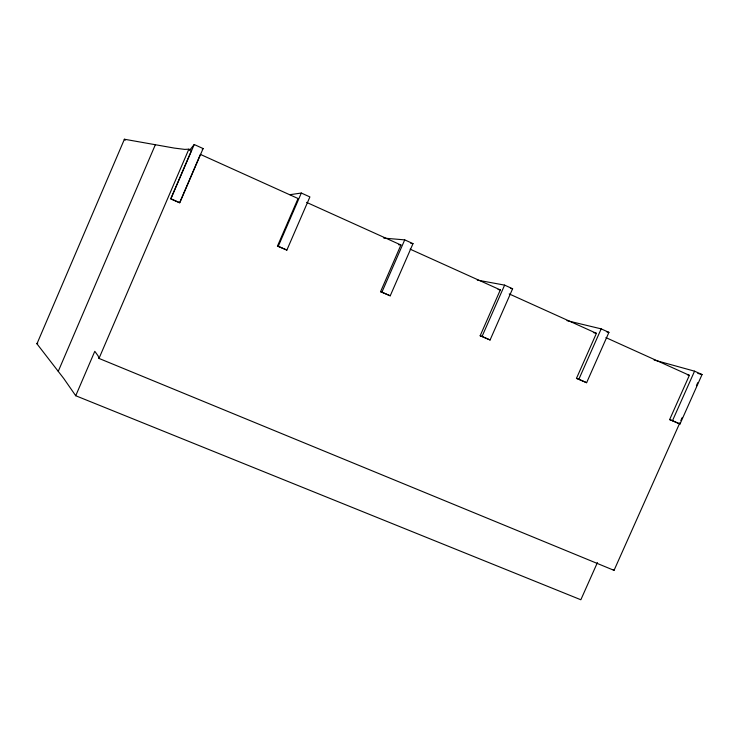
<?xml version="1.0" encoding="UTF-8"?>
<svg xmlns="http://www.w3.org/2000/svg" width="739" height="739" viewBox="0 0 739 739"><rect width="100%" height="100%" fill="white"/><g stroke="black" fill="none" stroke-linecap="round" stroke-linejoin="round"><path stroke-width="1.11" d="M679.963 422.579L614.044 570.351L98.998 358.424L98.111 355.902L94.795 351.311L75.729 395.734L580.845 599.763L597.417 562.573M75.729 395.734L63.757 378.497L36.95 343.801L124.42 139.237L174.358 148.096L184.713 149.389L188.851 149.186L191.54 150.396L170.709 198.883L179.568 202.8L200.38 154.386L298.066 198.523L277.458 246.105L286.871 250.078L309.9 196.925L301.318 193.036L289.956 194.69M58.261 371.301L155.292 144.862M98.998 358.424L188.851 149.186M194.218 144.521L170.912 198.782L179.826 202.717L203.105 148.548L194.218 144.521L189.517 150.359M277.458 246.105L278.27 246.272L301.318 193.036M383.772 238.106L404.723 239.879L413.009 243.63L390.229 295.803L380.548 291.711L400.926 244.997L306.593 202.375M380.548 291.711L381.924 292.127L404.723 239.879M477.274 280.09L504.617 285.125L512.617 288.755L490.086 339.977L480.156 335.774L500.321 289.91L410.127 249.163M480.156 335.774L482.059 336.43L504.617 285.125M566.979 320.652L601.176 328.864L608.918 332.374L586.618 382.691L576.466 378.377L596.41 333.326L509.217 293.928M576.466 378.377L578.859 379.255L601.176 328.864M654.126 360.022L694.558 371.172L702.05 374.562L680 424.001L669.636 419.595L689.367 375.329L605.915 337.621M669.636 419.595L672.49 420.676L694.558 371.172M680.85 420.593L682.18 417.6M696.415 385.703L697.745 382.71M202.274 149.389L203.105 148.548M410.801 243.417L413.009 243.63M398.654 244.766L400.926 244.997M510.418 288.33L512.617 288.755M498.058 289.457L500.321 289.91M606.737 331.839L608.918 332.374M593.408 332.568L596.41 333.326M697.773 373.371L702.05 374.562M687.39 374.765L689.367 375.329M278.27 246.272L286.871 250.078M381.924 292.127L390.229 295.803M482.059 336.43L490.086 339.977M578.859 379.255L586.618 382.691M672.49 420.676L680 424.001M613.065 569.63L614.044 570.351M36.95 343.801A29.246 3.261 22.2 0 1 37.754 343.145M125.297 140.207A29.412 1.404 24.2 0 1 124.42 139.237"/></g></svg>
